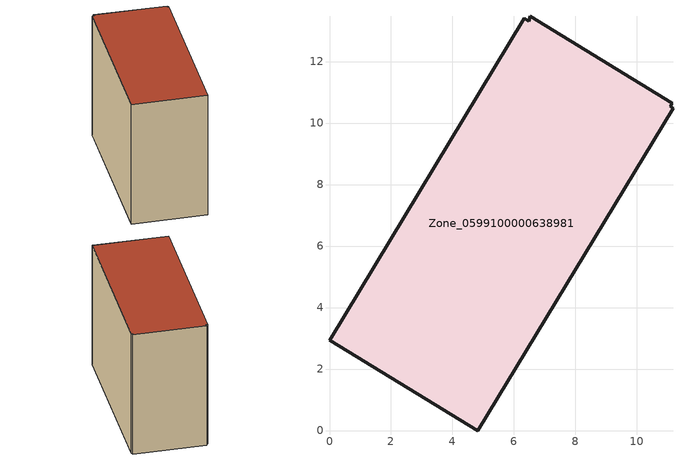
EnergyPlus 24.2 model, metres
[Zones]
Zone_0599100000638981
 floor ground (C_G): 6.53,13.47 11.14,10.64 11.08,10.54 11.17,10.49 4.82,0 0,2.93 6.34,13.4 6.49,13.32 z0
 wall outside (C_F): 4.82,0 11.17,10.49 11.08,10.54 11.14,10.64 6.53,13.47 6.49,13.32 6.34,13.4 0,2.93 4.82,0 z0:10.07
 roof outside (C_R): 11.14,10.64 6.53,13.47 6.49,13.32 6.34,13.4 0,2.93 4.82,0 11.17,10.49 11.08,10.54 z10.07
[BUILDING]
Pand.0599100000638981: North Axis=0; Terrain=City; Loads Convergence Tolerance Value=0.04; Temperature Convergence Tolerance Value=0.4; Solar Distribution=FullExterior; Maximum Number of Warmup Days=25; Minimum Number of Warmup Days=1
[Site:Location]
Rotterdam.The.Hague.AP_ZH_NLD Design_Conditions: Latitude=51.96; Longitude=4.45; Time Zone=1; Elevation=-4.5
[SITE:GROUNDTEMPERATURE:BUILDINGSURFACE]
18, 18, 18, 18, 18, 18, 18, 18, 18, 18, 18, 18
[MATERIAL] Thermal Absorptance=0.9; Solar Absorptance=0.7; Visible Absorptance=0.7
Name | Roughness | Thickness | Conductivity | Density | Specific Heat
G.TI.1946 | MediumSmooth | 0.15 | 1 | 540 | 1210
F.TI.1946 | Rough | 0.3 | 0.857143 | 1920 | 840
R.TI.1946 | MediumRough | 0.2 | 0.1 | 1500 | 1000
[CONSTRUCTION]
C_G: G.TI.1946
C_F: F.TI.1946
C_R: R.TI.1946
[ZONE]
Zone_0599100000638981: Type=1; Multiplier=1; Ceiling Height=Autocalculate; Volume=Autocalculate; Floor Area=autocalculate; Part of Total Floor Area=Yes
[ZONEINFILTRATION:DESIGNFLOWRATE]
Infil_Zone_0599100000638981: Zone or ZoneList or Space or SpaceList=Zone_0599100000638981; Schedule=AlwaysOn; Design Flow Rate Calculation Method=Flow/Area; Flow Rate per Floor Area=0.003; Constant Term Coefficient=1; Temperature Term Coefficient=0; Velocity Term Coefficient=0; Velocity Squared Term Coefficient=0
[HVACTEMPLATE:ZONE:IDEALLOADSAIRSYSTEM]
Zone_0599100000638981: Maximum Heating Supply Air Temperature=50; Minimum Cooling Supply Air Temperature=13; Maximum Heating Supply Air Humidity Ratio=0.0156; Minimum Cooling Supply Air Humidity Ratio=0.0077; Heating Limit=NoLimit; Cooling Limit=NoLimit; Dehumidification Control Type=ConstantSensibleHeatRatio; Cooling Sensible Heat Ratio=0.7; Dehumidification Setpoint=60; Humidification Control Type=None; Humidification Setpoint=30; Outdoor Air Method=None; Outdoor Air Flow Rate per Person=0.00944; Outdoor Air Flow Rate per Zone Floor Area=0; Outdoor Air Flow Rate per Zone=0; Demand Controlled Ventilation Type=None; Outdoor Air Economizer Type=NoEconomizer; Heat Recovery Type=None; Sensible Heat Recovery Effectiveness=0.7; Latent Heat Recovery Effectiveness=0.65
[ZONECONTROL:THERMOSTAT]
ThermostatControl_Zone_0599100000638981: Zone or ZoneList=Zone_0599100000638981; Control Type Schedule=DualSetpointControlType; Control 1=Thermostat_Zone_0599100000638981; Temperature Difference Between Cutout And Setpoint=0
[THERMOSTATSETPOINT:DUALSETPOINT]
Thermostat_Zone_0599100000638981: Heating Setpoint Temperature Schedule=HeatingSetpoint_Zone_0599100000638981; Cooling Setpoint Temperature Schedule=CoolingSetpoint_Zone_0599100000638981
[SCHEDULE:COMPACT]
HeatingSetpoint_Zone_0599100000638981: Through: 12/31, For: AllDays, Until: 24:00, 21
CoolingSetpoint_Zone_0599100000638981: Through: 12/31, For: AllDays, Until: 24:00, 24
DualSetpointControlType: Through: 12/31, For: AllDays, Until: 24:00, 4
AlwaysOn: Through: 12/31, For: AllDays, Until: 24:00, 1
